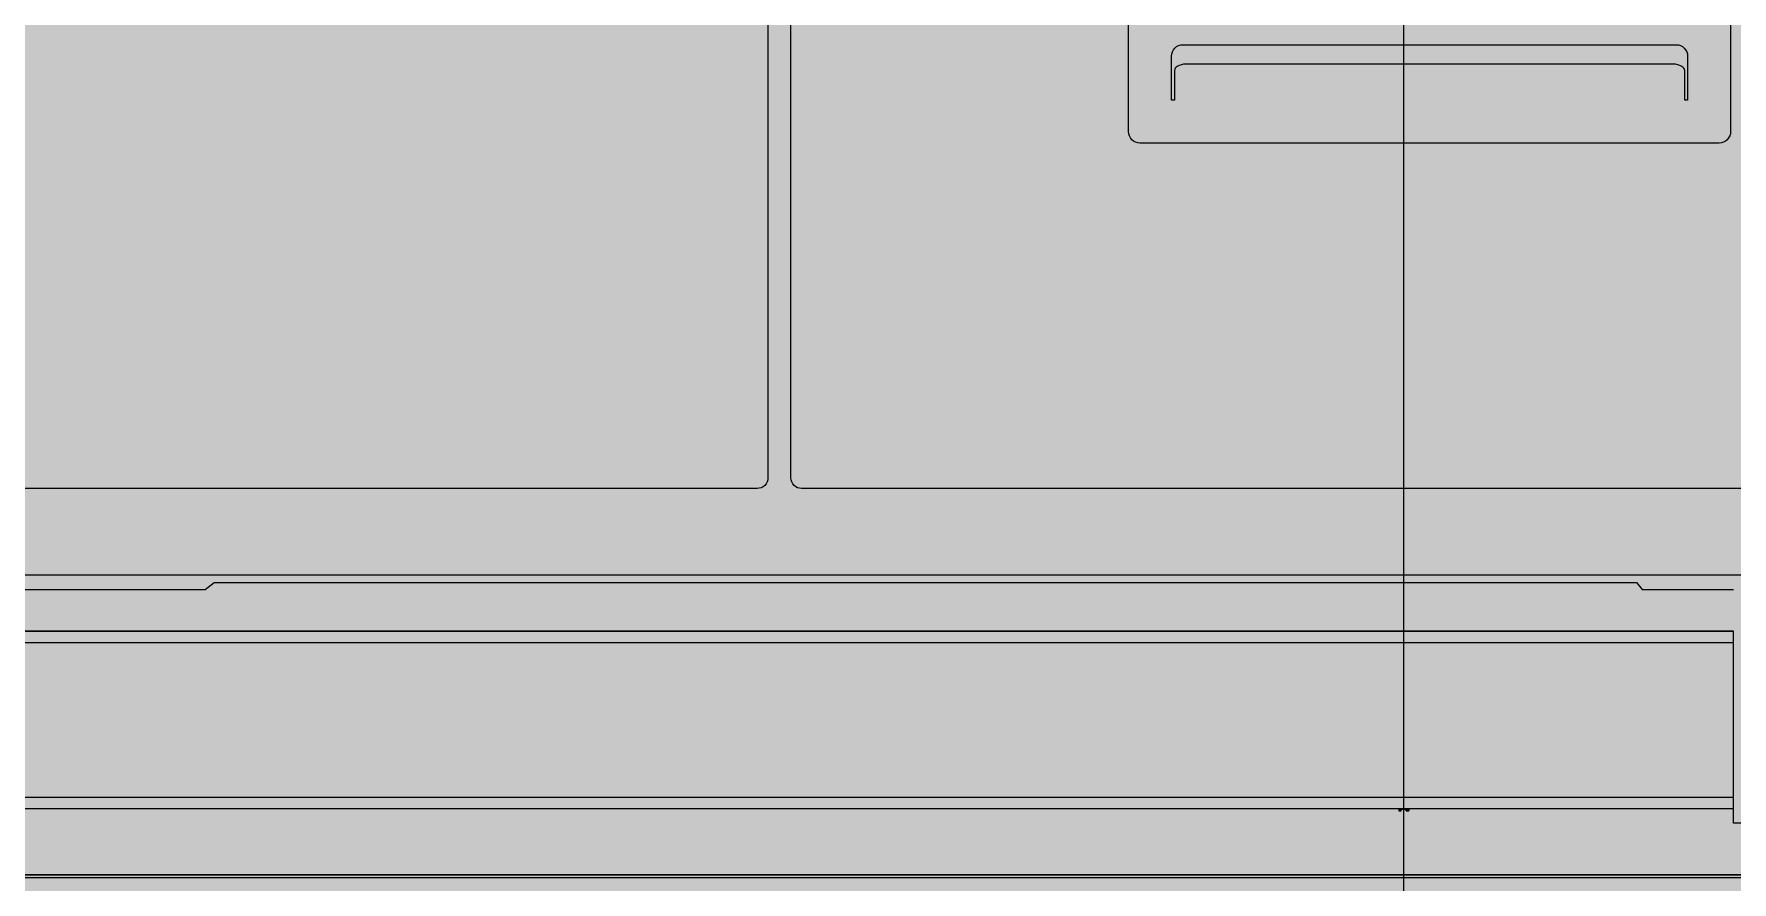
# Model space of a CAD drawing. Extents: x -6800 to 10151, y -13800 to 22163.
# Drawn here: x -956 to 229, y 1397 to 1988 of the extents above; entities that cross this region are included whole.
import ezdxf
from ezdxf.enums import TextEntityAlignment as Align

# ---------------------------------------------------------------- set-up
doc = ezdxf.new("R2010")
doc.units = 0
doc.header["$LTSCALE"] = 46.255
doc.set_wipeout_variables(frame=1)
doc.layers.get('0').update_dxf_attribs({"color": 190, "linetype": 'CONTINUOUS'})
doc.layers.get('Defpoints').update_dxf_attribs({"linetype": 'CONTINUOUS'})
doc.layers.add('Техника. Кран LR 1200', color=250, linetype='CONTINUOUS')
doc.layers.add('Техника. Кран LR 1200 Штриховка', color=7, linetype='CONTINUOUS', true_color=0xffd147)
doc.styles.get("Standard").update_dxf_attribs({"font": 'txt', "width": 0.64})

# ---------------------------------------------------------------- blocks, each defined once
blk = doc.blocks.new('LR 1200-20250101.131709')
at = {"color": 0, "linetype": 'ByBlock', "lineweight": -2, "transparency": 16777216}
blk.add_wipeout([(1035, -48), (1022.5, -48), (1022.5, -313), (-1022.5, -313), (-1022.5, -48), (-1035, -48), (-1035, -46), (1035, -46)], dxfattribs=at)
blk.add_wipeout([(1099, 0), (1099, -46), (-1099, -46), (-1099, 0)], dxfattribs=at)
at = {"layer": 'Техника. Кран LR 1200 Штриховка', "transparency": 16777216}
h = blk.add_hatch(color=256, dxfattribs=at)
h.dxf.hatch_style = 1
h.paths.add_polyline_path([(-1099, 0), (1099, 0), (1099, -46), (-1099, -46)])
h = blk.add_hatch(color=256, dxfattribs=at)
h.dxf.hatch_style = 1
h.paths.add_polyline_path([(1035, -46), (1035, -48), (1022.5, -48), (1022.5, -313), (-1022.5, -313), (-1022.5, -48), (-1035, -48), (-1035, -46)])
at = {"color": 0, "linetype": 'ByBlock', "lineweight": -2, "transparency": 16777216}
for points in [[(-1099, 0), (1099, 0), (1099, -46), (-1099, -46)], [(1035, -46), (1035, -48), (1022.5, -48), (1022.5, -313), (-1022.5, -313), (-1022.5, -48), (-1035, -48), (-1035, -46)]]:
    blk.add_lwpolyline(points, close=True, dxfattribs=at)
blk.add_lwpolyline([(-1022.5, -48), (1022.5, -48)], dxfattribs=at)
blk = doc.blocks.new('LR 1200-20250101.134758')
at = {"color": 0, "linetype": 'ByBlock', "lineweight": -2, "transparency": 16777216}
blk.add_wipeout([(-1405, 1251), (-1407, 1259), (-1411, 1265), (-1417, 1270), (-1425, 1271), (-1425, 1271), (-1549, 1271), (-1549, 1271), (-1557, 1270), (-1563, 1265), (-1567, 1259), (-1569, 1251), (-1696, 1117), (-1696, 1117), (-1701, 1112), (-1707, 1107), (-1714, 1103), (-1721, 1100), (-1721, 1095), (-2400, 1095), (-2800, 1095), (-2800, 1040), (-3000, 990), (-3000, 966), (-3065, 783), (-3130, 600), (-3130, 525), (-1978, 525), (-1973, 520), (1973, 520), (1978, 525), (3130, 525), (3130, 600), (3000, 966), (3000, 990), (2800, 1065), (2800, 1095), (2400, 1095), (1721, 1095), (1721, 1100), (1721, 1100), (1714, 1103), (1707, 1107), (1701, 1112), (1696, 1117), (1569, 1251), (1569, 1251), (1567, 1259), (1563, 1265), (1557, 1270), (1549, 1271), (1549, 1271), (1425, 1271), (1425, 1271), (1417, 1270), (1411, 1265), (1407, 1259), (1405, 1251)], dxfattribs=at)
blk.add_wipeout([(-1405, 1251), (-1407, 1259), (-1411, 1265), (-1417, 1270), (-1425, 1271), (-1549, 1271), (-1549, 1271), (-1557, 1270), (-1563, 1265), (-1567, 1259), (-1569, 1251), (-1696, 1117), (-1696, 1117), (-1701, 1112), (-1707, 1107), (-1714, 1103), (-1721, 1100), (-1721, 1095), (-2400, 1095), (-2400, 525), (-1978, 525), (-1973, 520), (1973, 520), (1978, 525), (2400, 525), (2400, 1095), (1721, 1095), (1721, 1100), (1721, 1100), (1714, 1103), (1707, 1107), (1701, 1112), (1696, 1117), (1569, 1251), (1569, 1251), (1567, 1259), (1563, 1265), (1557, 1270), (1549, 1271), (1425, 1271), (1425, 1271), (1417, 1270), (1411, 1265), (1407, 1259), (1405, 1251)], dxfattribs=at)
at = {"layer": 'Техника. Кран LR 1200 Штриховка', "true_color": 0xadadad, "transparency": 16777216}
h = blk.add_hatch(color=253, dxfattribs=at)
h.dxf.hatch_style = 1
edge = h.paths.add_edge_path()
edge.add_arc((-1425, 1251), 20, 0.816153, 90)
edge.add_line((-1425, 1271), (-1549, 1271))
edge.add_arc((-1549, 1251), 20, 90, 179.183847)
edge.add_line((-1569, 1251), (-1696, 1117))
edge.add_arc((-1747, 1165), 70.8, 292.302187, 316.72857, ccw=False)
edge.add_line((-1721, 1100), (-1721, 1095))
edge.add_line((-1721, 1095), (-2400, 1095))
edge.add_line((-2400, 1095), (-2800, 1095))
edge.add_line((-2800, 1095), (-2800, 1040))
edge.add_line((-2800, 1040), (-3000, 990))
edge.add_line((-3000, 990), (-3000, 966))
edge.add_line((-3000, 966), (-3130, 600))
edge.add_line((-3130, 600), (-3130, 525))
edge.add_line((-3130, 525), (-1978, 525))
edge.add_line((-1978, 525), (-1973, 520))
edge.add_line((-1973, 520), (1973, 520))
edge.add_line((1973, 520), (1978, 525))
edge.add_line((1978, 525), (3130, 525))
edge.add_line((3130, 525), (3130, 600))
edge.add_line((3130, 600), (3000, 966))
edge.add_line((3000, 966), (3000, 990))
edge.add_line((3000, 990), (2800, 1065))
edge.add_line((2800, 1065), (2800, 1095))
edge.add_line((2800, 1095), (2400, 1095))
edge.add_line((2400, 1095), (1721, 1095))
edge.add_line((1721, 1095), (1721, 1100))
edge.add_arc((1747, 1165), 70.8, 223.27143, 247.697813, ccw=False)
edge.add_line((1696, 1117), (1569, 1251))
edge.add_arc((1549, 1251), 20, 0.816153, 90)
edge.add_line((1549, 1271), (1425, 1271))
edge.add_arc((1425, 1251), 20, 90, 179.183847)
edge.add_line((1405, 1251), (-1405, 1251))
at = {"color": 0, "linetype": 'ByBlock', "lineweight": -2, "transparency": 16777216}
blk.add_lwpolyline([(-1405, 1251, 0.41004756), (-1425, 1271), (-1549, 1271, 0.41004756), (-1569, 1251), (-1696, 1117, -0.10698561), (-1721, 1100), (-1721, 1095), (-2400, 1095), (-2800, 1095), (-2800, 1040), (-3000, 990), (-3000, 966, 0), (-3130, 600), (-3130, 525), (-1978, 525), (-1973, 520), (1973, 520), (1978, 525), (3130, 525), (3130, 600), (3000, 966), (3000, 990), (2800, 1065), (2800, 1095), (2400, 1095), (1721, 1095), (1721, 1100, -0.10698561), (1696, 1117), (1569, 1251, 0.41004756), (1549, 1271), (1425, 1271, 0.41004756), (1405, 1251)], format="xyb", close=True, dxfattribs=at)
for points in [[(3130, 550), (-3130, 550)], [(-2800, 1065), (2800, 1065)], [(-1978, 525), (-1750, 525), (-1745, 520)], [(1715, 1095), (-1715, 1095)], [(-1294, 1065), (-1294, 976)], [(-1163, 976), (-1163, 946)], [(1163, 976), (1163, 946)], [(1294, 1065), (1294, 976)], [(1978, 525), (1750, 525), (1745, 520)]]:
    blk.add_lwpolyline(points, dxfattribs=at)
for points in [[(-1721, 1095), (-1715, 1095), (-1715, 1100, 0.10291958), (-1690, 1117), (-1569, 1245)], [(-1569, 1251, 0.00356115), (-1569, 1251), (-1569, 1127, 0.41421356), (-1549, 1107), (-1425, 1107)], [(-1425, 1107, 0.41421356), (-1405, 1127), (-1405, 1251, 0.00356115), (-1405, 1251, 0.00356115)], [(1425, 1107, -0.41421356), (1405, 1127), (1405, 1251, -0.00356115), (1405, 1251, -0.00356115)], [(1569, 1251, -0.00356115), (1569, 1251), (1569, 1127, -0.41421356), (1549, 1107), (1425, 1107)], [(1721, 1095), (1715, 1095), (1715, 1100, -0.10291958), (1690, 1117), (1569, 1245)]]:
    blk.add_lwpolyline(points, format="xyb", dxfattribs=at)
blk.add_lwpolyline([(-1365, 946), (-1365, 976), (1365, 976), (1365, 946)], close=True, dxfattribs=at)
for centre, radius in [((-2480, 915), 75), ((-2480, 915), 45), ((-1880, 915), 75), ((-1880, 915), 45), ((1880, 915), 75), ((1880, 915), 45), ((2480, 915), 75), ((2480, 915), 45)]:
    blk.add_circle(centre, radius, dxfattribs=at)
for centre in [(-2480, 872), (-1880, 872), (1880, 872), (2480, 872)]:
    blk.add_arc(centre, 12.5, 358.947297, 181.052703, dxfattribs=at)
blk = doc.blocks.new('LR 1200-20250101.160921')
at = {"color": 0, "linetype": 'ByBlock', "lineweight": -2, "transparency": 16777216}
for points in [[(-55, -73), (-55, 73, -0.41421356), (-46, 82), (46, 82, -0.41421356), (55, 73), (55, -73, -0.41421356), (46, -82), (-46, -82, -0.41421356)], [(38, -16, -0.41421356), (34, -20), (-34, -20, -0.41421356), (-38, -16), (-38, 60, -0.41421356), (-34, 64), (34, 64, -0.41421356), (38, 60)], [(8, 21), (-8, 21, 0.41421356), (-10, 19), (-10, 2, 0.41421356), (-8, 0), (8, 0, 0.41421356), (10, 2), (10, 19, 0.41421356)]]:
    blk.add_lwpolyline(points, format="xyb", close=True, dxfattribs=at)
for centre in [(-46, 73), (-46, -1), (46, 73), (46, -1), (-46, -75), (46, -75)]:
    blk.add_circle(centre, 3, dxfattribs=at)
blk = doc.blocks.new('LR 1200-20250101.133517')
at = {"color": 0, "linetype": 'ByBlock', "lineweight": -2, "transparency": 16777216}
blk.add_wipeout([(-1435, 1145), (-1437, 1145), (-1439, 1146), (-1440, 1148), (-1440, 1150), (-1440, 1340), (-1440, 1340), (-1440, 1342), (-1439, 1344), (-1437, 1345), (-1435, 1345), (1435, 1345), (1435, 1345), (1437, 1345), (1439, 1344), (1440, 1342), (1440, 1340), (1440, 1150), (1440, 1150), (1440, 1148), (1439, 1146), (1437, 1145), (1435, 1145)], dxfattribs=at)
blk.add_wipeout([(1015, 1145), (1015, 1140), (1175, 1140), (1175, 1095), (1150, 1095), (1150, 1095), (1154, 1094), (1157, 1092), (1159, 1089), (1160, 1085), (1160, 560), (1160, 560), (1159, 556), (1157, 553), (1154, 551), (1150, 550), (1110, 550), (1110, 520), (990, 520), (990, 550), (-990, 550), (-990, 520), (-1110, 520), (-1110, 550), (-1150, 550), (-1150, 550), (-1154, 551), (-1157, 553), (-1159, 556), (-1160, 560), (-1160, 560), (-1160, 1085), (-1160, 1085), (-1159, 1089), (-1157, 1092), (-1154, 1094), (-1150, 1095), (-1175, 1095), (-1175, 1140), (-1015, 1140), (-1015, 1145), (-500, 1145), (500, 1145)], dxfattribs=at)
at = {"layer": 'Техника. Кран LR 1200 Штриховка', "true_color": 0x848484, "transparency": 16777216}
h = blk.add_hatch(color=252, dxfattribs=at)
h.dxf.hatch_style = 1
edge = h.paths.add_edge_path()
edge.add_arc((-1215, 1340), 5, 90, 180)
edge.add_line((-1220, 1340), (-1220, 1150))
edge.add_arc((-1215, 1150), 5, 180, 270)
edge.add_line((-1215, 1145), (-1435, 1145))
edge.add_arc((-1435, 1150), 5, 180, 270, ccw=False)
edge.add_line((-1440, 1150), (-1440, 1340))
edge.add_arc((-1435, 1340), 5, 90, 180, ccw=False)
edge.add_line((-1435, 1345), (-1215, 1345))
edge = h.paths.add_edge_path(flags=16)
edge.add_arc((-1405, 1150), 5.01, 180.116143, 269.883857)
edge.add_line((-1405, 1145), (-1302, 1145))
edge.add_arc((-1302, 1150), 5.01, 270.116143, 359.883857)
edge.add_line((-1297, 1150), (-1297, 1340))
edge.add_arc((-1302, 1340), 5.01, 0.120829, 85.232852)
edge.add_line((-1302, 1345), (-1405, 1345))
edge.add_arc((-1405, 1340), 5, 90, 180)
edge.add_line((-1410, 1340), (-1410, 1150))
edge = h.paths.add_edge_path()
edge.add_arc((1215, 1340), 5, 0, 90, ccw=False)
edge.add_line((1220, 1340), (1220, 1150))
edge.add_arc((1215, 1150), 5, -90, 0, ccw=False)
edge.add_line((1215, 1145), (1435, 1145))
edge.add_arc((1435, 1150), 5, 270, 360)
edge.add_line((1440, 1150), (1440, 1340))
edge.add_arc((1435, 1340), 5, 0, 90)
edge.add_line((1435, 1345), (1215, 1345))
edge = h.paths.add_edge_path(flags=16)
edge.add_arc((1405, 1150), 5.01, 270.116143, 359.883857, ccw=False)
edge.add_line((1405, 1145), (1302, 1145))
edge.add_arc((1302, 1150), 5.01, 180.116143, 269.883857, ccw=False)
edge.add_line((1297, 1150), (1297, 1340))
edge.add_arc((1302, 1340), 5.01, 94.767148, 179.879171, ccw=False)
edge.add_line((1302, 1345), (1405, 1345))
edge.add_arc((1405, 1340), 5, 0, 90, ccw=False)
edge.add_line((1410, 1340), (1410, 1150))
at = {"layer": 'Техника. Кран LR 1200 Штриховка', "true_color": 0xadadad, "transparency": 16777216}
h = blk.add_hatch(color=253, dxfattribs=at)
h.dxf.hatch_style = 1
edge = h.paths.add_edge_path()
edge.add_arc((-1435, 1150), 5, 180, 270, ccw=False)
edge.add_line((-1440, 1150), (-1440, 1340))
edge.add_arc((-1435, 1340), 5, 90, 180, ccw=False)
edge.add_line((-1435, 1345), (1435, 1345))
edge.add_arc((1435, 1340), 5, 0, 90, ccw=False)
edge.add_line((1440, 1340), (1440, 1150))
edge.add_arc((1435, 1150), 5, -90, 0, ccw=False)
edge.add_line((1435, 1145), (-1435, 1145))
edge = h.paths.add_edge_path(flags=16)
edge.add_arc((-1215, 1340), 5, 90, 180)
edge.add_line((-1220, 1340), (-1220, 1150))
edge.add_arc((-1215, 1150), 5, 180, 270)
edge.add_line((-1215, 1145), (-1435, 1145))
edge.add_arc((-1435, 1150), 5, 180, 270, ccw=False)
edge.add_line((-1440, 1150), (-1440, 1340))
edge.add_arc((-1435, 1340), 5, 90, 180, ccw=False)
edge.add_line((-1435, 1345), (-1215, 1345))
edge = h.paths.add_edge_path(flags=16)
edge.add_arc((1215, 1340), 5, 0, 90, ccw=False)
edge.add_line((1220, 1340), (1220, 1150))
edge.add_arc((1215, 1150), 5, -90, 0, ccw=False)
edge.add_line((1215, 1145), (1435, 1145))
edge.add_arc((1435, 1150), 5, 270, 360)
edge.add_line((1440, 1150), (1440, 1340))
edge.add_arc((1435, 1340), 5, 0, 90)
edge.add_line((1435, 1345), (1215, 1345))
at = {"layer": 'Техника. Кран LR 1200 Штриховка', "true_color": 0x9c9c9c, "transparency": 16777216}
h = blk.add_hatch(color=253, dxfattribs=at)
h.dxf.hatch_style = 1
edge = h.paths.add_edge_path()
edge.add_arc((1405, 1150), 5.01, 270.116143, 359.883857, ccw=False)
edge.add_line((1405, 1145), (1302, 1145))
edge.add_arc((1302, 1150), 5.01, 180.116143, 269.883857, ccw=False)
edge.add_line((1297, 1150), (1297, 1340))
edge.add_arc((1302, 1340), 5.01, 94.767148, 179.879171, ccw=False)
edge.add_line((1302, 1345), (1405, 1345))
edge.add_arc((1405, 1340), 5, 0, 90, ccw=False)
edge.add_line((1410, 1340), (1410, 1150))
edge = h.paths.add_edge_path()
edge.add_arc((-1405, 1150), 5.01, 180.116143, 269.883857)
edge.add_line((-1405, 1145), (-1302, 1145))
edge.add_arc((-1302, 1150), 5.01, 270.116143, 359.883857)
edge.add_line((-1297, 1150), (-1297, 1340))
edge.add_arc((-1302, 1340), 5.01, 0.120829, 85.232852)
edge.add_line((-1302, 1345), (-1405, 1345))
edge.add_arc((-1405, 1340), 5, 90, 180)
edge.add_line((-1410, 1340), (-1410, 1150))
at = {"layer": 'Техника. Кран LR 1200 Штриховка', "true_color": 0xadadad, "transparency": 16777216}
h = blk.add_hatch(color=253, dxfattribs=at)
h.dxf.hatch_style = 1
edge = h.paths.add_edge_path()
edge.add_line((500, 1145), (1015, 1145))
edge.add_line((1015, 1145), (1015, 1140))
edge.add_line((1015, 1140), (1175, 1140))
edge.add_line((1175, 1140), (1175, 1095))
edge.add_line((1175, 1095), (1150, 1095))
edge.add_arc((1150, 1085), 10, 0, 90, ccw=False)
edge.add_line((1160, 1085), (1160, 560))
edge.add_arc((1150, 560), 10, -90, 0, ccw=False)
edge.add_line((1150, 550), (1110, 550))
edge.add_line((1110, 550), (1110, 520))
edge.add_line((1110, 520), (990, 520))
edge.add_line((990, 520), (990, 550))
edge.add_line((990, 550), (-990, 550))
edge.add_line((-990, 550), (-990, 520))
edge.add_line((-990, 520), (-1110, 520))
edge.add_line((-1110, 520), (-1110, 550))
edge.add_line((-1110, 550), (-1150, 550))
edge.add_arc((-1150, 560), 10, 180, 270, ccw=False)
edge.add_line((-1160, 560), (-1160, 1085))
edge.add_arc((-1150, 1085), 10, 90, 180, ccw=False)
edge.add_line((-1150, 1095), (-1175, 1095))
edge.add_line((-1175, 1095), (-1175, 1140))
edge.add_line((-1175, 1140), (-1015, 1140))
edge.add_line((-1015, 1140), (-1015, 1145))
edge.add_line((-1015, 1145), (-500, 1145))
edge.add_line((-500, 1145), (500, 1145))
at = {"color": 0, "linetype": 'ByBlock', "lineweight": -2, "transparency": 16777216}
for points in [[(-1215, 1345, 0.41421356), (-1220, 1340), (-1220, 1150, 0.41421356), (-1215, 1145), (-1435, 1145, -0.41421356), (-1440, 1150), (-1440, 1340, -0.41421356), (-1435, 1345)], [(-1435, 1145, -0.41421356), (-1440, 1150), (-1440, 1340, -0.41421356), (-1435, 1345), (1435, 1345, -0.41421356), (1440, 1340), (1440, 1150, -0.41421356), (1435, 1145)], [(500, 1145), (1015, 1145), (1015, 1140), (1175, 1140), (1175, 1095), (1150, 1095, -0.41421356), (1160, 1085), (1160, 560, -0.41421356), (1150, 550), (1110, 550), (1110, 520), (990, 520), (990, 550), (-990, 550), (-990, 520), (-1110, 520), (-1110, 550), (-1150, 550, -0.41421356), (-1160, 560), (-1160, 1085, -0.41421356), (-1150, 1095), (-1175, 1095), (-1175, 1140), (-1015, 1140), (-1015, 1145), (-500, 1145)], [(675, 1028, -0.41421356), (680, 1022), (680, 632, -0.41421356), (675, 628), (570, 628), (570, 590), (520, 590), (520, 628), (-520, 628), (-520, 590), (-570, 590), (-570, 628), (-675, 628, -0.41421356), (-680, 632), (-680, 1022, -0.41421356), (-675, 1028)], [(1215, 1345, -0.41421356), (1220, 1340), (1220, 1150, -0.41421356), (1215, 1145), (1435, 1145, 0.41421356), (1440, 1150), (1440, 1340, 0.41421356), (1435, 1345)]]:
    blk.add_lwpolyline(points, format="xyb", close=True, dxfattribs=at)
for points in [[(-1410, 1150, 0.41302663), (-1405, 1145), (-1302, 1145, 0.41302663), (-1297, 1150), (-1297, 1340, 0.38944155), (-1302, 1345), (-1405, 1345, 0.41421356), (-1410, 1340), (-1410, 1150)], [(1410, 1150, -0.41302663), (1405, 1145), (1302, 1145, -0.41302663), (1297, 1150), (1297, 1340, -0.38944155), (1302, 1345), (1405, 1345, -0.41421356), (1410, 1340), (1410, 1150)]]:
    blk.add_lwpolyline(points, format="xyb", dxfattribs=at)
for points in [[(-1150, 1095), (-955, 1095), (-955, 1140), (-1015, 1140)], [(-1145, 1140), (-1145, 1095)], [(-1110, 550), (-990, 550)], [(-955, 1095), (955, 1095)], [(-710, 1047), (-710, 1042), (0, 1047), (710, 1042), (710, 1047), (0, 1052), (-710, 1047)], [(-570, 628), (-570, 705), (-520, 705), (-520, 628)], [(-570, 631), (-520, 631)], [(-570, 619), (-520, 619)], [(-500, 1145), (-500, 1095)], [(500, 1145), (500, 1095)], [(570, 628), (570, 705), (520, 705), (520, 628)], [(570, 631), (520, 631)], [(570, 619), (520, 619)], [(1150, 1095), (955, 1095), (955, 1140), (1015, 1140)], [(1110, 550), (990, 550)], [(1145, 1140), (1145, 1095)]]:
    blk.add_lwpolyline(points, dxfattribs=at)
for centre, radius in [((-922, 995), 75), ((-560, 600), 2.89), ((-545, 693), 2.89), ((-545, 648), 2.89), ((-530, 600), 2.89), ((530, 600), 2.89), ((545, 693), 2.89), ((545, 648), 2.89), ((560, 600), 2.89), ((922, 995), 75)]:
    blk.add_circle(centre, radius, dxfattribs=at)
blk.add_blockref('LR 1200-20250101.160921', (-545, 924), dxfattribs=at)
at = {"color": 0, "linetype": 'ByBlock', "lineweight": -2, "transparency": 16777216, "xscale": -1}
blk.add_blockref('LR 1200-20250101.160921', (545, 924), dxfattribs=at)
blk = doc.blocks.new('LR 1200-20250101.135059')
at = {"color": 0, "linetype": 'ByBlock', "lineweight": -2, "transparency": 16777216}
blk.add_blockref('LR 1200-20250101.131709', (0, 1448), dxfattribs=at)
blk.add_blockref('LR 1200-20250101.134758', (0, 0), dxfattribs=at)
blk.add_blockref('LR 1200-20250101.133517', (0, 0), dxfattribs=at)
blk = doc.blocks.new('LR 1200-20250101.123302')
at = {"color": 0, "linetype": 'ByBlock', "lineweight": -2, "transparency": 16777216}
blk.add_blockref('LR 1200-20250101.131709', (0, 1448), dxfattribs=at)
blk = doc.blocks.new('LR 1200-20250101.16122901')
at = {"color": 0, "linetype": 'ByBlock', "lineweight": -2, "transparency": 16777216}
blk.add_lwpolyline([(170, 5.7, -0.135644), (176, 4.2, -0.242041), (178, 1.2), (178, -19.3), (180, -19.3), (180, 11.3, 0.414214), (172, 19.3), (-172, 19.3, 0.414214), (-180, 11.3), (-180, -19.3), (-178, -19.3), (-178, 1.2, -0.242041), (-176, 4.2, -0.135644), (-170, 5.7)], format="xyb", close=True, dxfattribs=at)
blk = doc.blocks.new('LR 1200-20250101.192435')
at = {"color": 0, "linetype": 'ByBlock', "lineweight": -2, "transparency": 16777216}
blk.add_wipeout([(-1137.5, 1564), (-1137.5, 1456), (-1129.5, 1448), (1129.5, 1448), (1137.5, 1456), (1137.5, 1564), (1129.5, 1572), (-1129.5, 1572)], dxfattribs=at)
at = {"layer": 'Техника. Кран LR 1200 Штриховка', "transparency": 16777216}
h = blk.add_hatch(color=256, dxfattribs=at)
h.dxf.hatch_style = 1
h.set_gradient(color1=(132, 132, 132), color2=(214, 214, 214), tint=1, name='CYLINDER')
h.paths.add_polyline_path([(-1129.5, 1572), (-1137.5, 1564), (-1137.5, 1456), (-1129.5, 1448), (1129.5, 1448), (1137.5, 1456), (1137.5, 1564), (1129.5, 1572)])
at = {"color": 0, "linetype": 'ByBlock', "lineweight": -2, "transparency": 16777216}
blk.add_lwpolyline([(-1129.5, 1572), (-1137.5, 1564), (-1137.5, 1456), (-1129.5, 1448), (1129.5, 1448), (1137.5, 1456), (1137.5, 1564), (1129.5, 1572)], close=True, dxfattribs=at)
for points in [[(1137.5, 1564), (-1137.5, 1564)], [(-1137.5, 1456), (1137.5, 1456)]]:
    blk.add_lwpolyline(points, dxfattribs=at)
blk.add_wipeout([(-1413.5, 1653), (-1363.7, 1653), (-1360, 1646), (-1360, 1601), (-1284, 1601), (-1284, 1486), (-1266, 1486), (-1266, 1601), (-1262.7, 1601), (-1262.7, 1582), (-1209, 1582), (-1209, 1576), (-1200, 1576), (-1200, 1562), (-1197.7, 1558), (-1162.3, 1558), (-1160, 1562), (-1160, 1576), (-1151, 1576), (-1151, 1582), (-1112.2, 1582), (-1112.2, 1601), (-1030, 1601), (-1030, 1438), (-230, 1438), (-230, 1572), (1017.5, 1572), (1017.5, 1601), (1169.6, 1601), (1198.8, 1608), (3430, 1607.7), (3430, 1592), (3695, 1592), (3695, 1582), (3704, 1582), (3704, 1554.5), (3705, 1553.5), (3735, 1553.5), (3736, 1554.5), (3736, 1582), (3745, 1582), (3745, 1592), (4010, 1592), (4010, 1607.7), (4407.8, 1607.7), (4407.8, 1609), (4460, 1609), (4457.7, 2343.2), (4727.5, 2210.9), (4727.5, 2210.9), (4761.7, 2199.6), (4797.7, 2198.7), (4832.3, 2208.3), (4862.7, 2227.5), (4862.7, 2227.5), (5158.7, 2483.6), (5158.7, 2483.6), (5184.8, 2503.6), (5213.9, 2518.8), (5245.3, 2528.7), (5277.9, 2533.1), (5650.3, 2533.1), (5650.3, 2524.9), (5768.7, 2368.1), (5777.2, 2368.1), (5777.2, 2244.1), (5785.4, 2244.1), (5785.4, 2202.8), (5802.5, 2202.8), (5802.5, 2244.1), (5810.9, 2244.1), (5810.9, 2392.8), (5802.5, 2392.8), (5802.5, 3028.6), (5734.8, 3028.6), (5734.8, 3012.1), (5414.8, 3012.1), (5414.8, 3210.4), (5423.2, 3210.4), (5423.2, 3251.7), (5076.8, 3251.7), (5076.8, 3210.4), (5085.3, 3210.4), (5085.3, 3012.1), (4457.7, 3012.1), (4457.7, 3021), (4439.6, 3021), (4439.6, 3021), (4438.5, 3023), (4436.8, 3024.6), (4434.8, 3025.6), (4432.5, 3026), (3126.2, 3026), (3126.2, 3026), (3124, 3025.6), (3121.9, 3024.6), (3120.2, 3023), (3119.2, 3021), (3102.1, 3021), (3102.1, 3021), (3101, 3023), (3099.3, 3024.6), (3097.3, 3025.6), (3095, 3026), (2937.5, 3026), (2805.2, 3170.6), (2805.2, 3170.6), (2776.8, 3190), (2742.7, 3194.7), (2710.1, 3183.6), (2685.9, 3159.1), (2676.3, 3134.8), (2654.4, 3026), (1788.7, 3026), (1788.7, 3026), (1786.5, 3025.6), (1784.4, 3024.6), (1782.7, 3023), (1781.7, 3021), (1764.3, 3021), (1764.3, 3021), (1763.3, 3023), (1761.6, 3024.6), (1759.5, 3025.6), (1757.3, 3026), (1437.9, 3026), (1386.7, 3180.5), (1386.7, 3180.5), (1369.4, 3207.4), (1341.4, 3222.9), (1309.4, 3223.1), (1281.2, 3208), (1263.6, 3181.3), (1263.3, 3180.5), (1212.1, 3026), (451, 3026), (451, 3026), (448.7, 3025.6), (446.7, 3024.6), (445, 3023), (443.9, 3021), (443.9, 3021), (427.1, 3021), (427.1, 3021), (426, 3023), (424.3, 3024.6), (422.3, 3025.6), (420, 3026), (-886.3, 3026), (-886.3, 3026), (-887.2, 3025.9), (-888.1, 3025.8), (-888.9, 3025.5), (-889.7, 3025.1), (-889.7, 3025.1), (-907.3, 3035.5), (-922.4, 3049.2), (-934.4, 3065.7), (-942.8, 3084.3), (-942.8, 3084.3), (-986.2, 3214), (-986.2, 3214), (-1007.3, 3252.2), (-1040.7, 3280.3), (-1081.9, 3294.6), (-1125.5, 3293.3), (-1165.8, 3276.4), (-1197.3, 3246.2), (-1216, 3206.8), (-1219.2, 3189.6), (-1235.3, 3048), (-1256.5, 3048), (-1256.5, 3048), (-1260.3, 3047.2), (-1263.5, 3045.1), (-1265.7, 3041.8), (-1266.5, 3038), (-1266.5, 3038), (-1266.5, 3035), (-1320.8, 3035), (-1416.1, 2934), (-1416.1, 2934), (-1425.6, 2912.7), (-1419.6, 2890.2), (-1400.7, 2876.5), (-1377.4, 2877.6), (-1365.3, 2886), (-1338.1, 2914.8), (-1338.1, 2914.8), (-1333, 2917.7), (-1327.1, 2917.3), (-1322.6, 2913.6), (-1320.8, 2908), (-1320.8, 2908), (-1320.8, 2370.2), (-1320.8, 2370.2), (-1332.5, 2336.7), (-1355.3, 2309.5), (-1386.2, 2292.2), (-1421.3, 2287.1), (-1421.3, 2284.1), (-1500, 2284.1), (-1500, 2284.1), (-1545.5, 2276.2), (-1585.5, 2253.3), (-1615.5, 2218.2), (-1631.8, 2175), (-1632.5, 2128.8), (-1617.4, 2085.2), (-1616.9, 2084.2), (-1413.5, 1709.9)], dxfattribs=at)
at = {"layer": 'Техника. Кран LR 1200 Штриховка', "transparency": 16777216}
h = blk.add_hatch(color=256, dxfattribs=at)
h.dxf.hatch_style = 1
edge = h.paths.add_edge_path()
edge.add_line((-1413.5, 1709.9), (-1413.5, 1653))
edge.add_line((-1413.5, 1653), (-1363.7, 1653))
edge.add_line((-1363.7, 1653), (-1360, 1646))
edge.add_line((-1360, 1646), (-1360, 1601))
edge.add_line((-1360, 1601), (-1284, 1601))
edge.add_line((-1284, 1601), (-1284, 1486))
edge.add_line((-1284, 1486), (-1266, 1486))
edge.add_line((-1266, 1486), (-1266, 1601))
edge.add_line((-1266, 1601), (-1262.7, 1601))
edge.add_line((-1262.7, 1601), (-1262.7, 1582))
edge.add_line((-1262.7, 1582), (-1209, 1582))
edge.add_line((-1209, 1582), (-1209, 1576))
edge.add_line((-1209, 1576), (-1200, 1576))
edge.add_line((-1200, 1576), (-1200, 1562))
edge.add_line((-1200, 1562), (-1197.7, 1558))
edge.add_line((-1197.7, 1558), (-1162.3, 1558))
edge.add_line((-1162.3, 1558), (-1160, 1562))
edge.add_line((-1160, 1562), (-1160, 1576))
edge.add_line((-1160, 1576), (-1151, 1576))
edge.add_line((-1151, 1576), (-1151, 1582))
edge.add_line((-1151, 1582), (-1112.2, 1582))
edge.add_line((-1112.2, 1582), (-1112.2, 1601))
edge.add_line((-1112.2, 1601), (-1030, 1601))
edge.add_line((-1030, 1601), (-1030, 1438))
edge.add_line((-1030, 1438), (-230, 1438))
edge.add_line((-230, 1438), (-230, 1572))
edge.add_line((-230, 1572), (1017.5, 1572))
edge.add_line((1017.5, 1572), (1017.5, 1601))
edge.add_line((1017.5, 1601), (1169.6, 1601))
edge.add_line((1169.6, 1601), (1198.8, 1608))
edge.add_line((1198.8, 1608), (3430, 1607.7))
edge.add_line((3430, 1607.7), (3430, 1592))
edge.add_line((3430, 1592), (3695, 1592))
edge.add_line((3695, 1592), (3695, 1582))
edge.add_line((3695, 1582), (3704, 1582))
edge.add_line((3704, 1582), (3704, 1554.5))
edge.add_line((3704, 1554.5), (3705, 1553.5))
edge.add_line((3705, 1553.5), (3735, 1553.5))
edge.add_line((3735, 1553.5), (3736, 1554.5))
edge.add_line((3736, 1554.5), (3736, 1582))
edge.add_line((3736, 1582), (3745, 1582))
edge.add_line((3745, 1582), (3745, 1592))
edge.add_line((3745, 1592), (4010, 1592))
edge.add_line((4010, 1592), (4010, 1607.7))
edge.add_line((4010, 1607.7), (4407.8, 1607.7))
edge.add_line((4407.8, 1607.7), (4407.8, 1609))
edge.add_line((4407.8, 1609), (4460, 1609))
edge.add_line((4460, 1609), (4457.7, 2343.2))
edge.add_line((4457.7, 2343.2), (4727.5, 2210.9))
edge.add_arc((4782.7, 2320.3), 122.5, 243.2579, 310.8123)
edge.add_line((4862.7, 2227.5), (5158.7, 2483.6))
edge.add_arc((5286.7, 2343.4), 189.8, 92.6743, 132.4171, ccw=False)
edge.add_line((5277.9, 2533.1), (5650.3, 2533.1))
edge.add_line((5650.3, 2533.1), (5650.3, 2524.9))
edge.add_line((5650.3, 2524.9), (5768.7, 2368.1))
edge.add_line((5768.7, 2368.1), (5777.2, 2368.1))
edge.add_line((5777.2, 2368.1), (5777.2, 2244.1))
edge.add_line((5777.2, 2244.1), (5785.4, 2244.1))
edge.add_line((5785.4, 2244.1), (5785.4, 2202.8))
edge.add_line((5785.4, 2202.8), (5802.5, 2202.8))
edge.add_line((5802.5, 2202.8), (5802.5, 2244.1))
edge.add_line((5802.5, 2244.1), (5810.9, 2244.1))
edge.add_line((5810.9, 2244.1), (5810.9, 2392.8))
edge.add_line((5810.9, 2392.8), (5802.5, 2392.8))
edge.add_line((5802.5, 2392.8), (5802.5, 3028.6))
edge.add_line((5802.5, 3028.6), (5734.8, 3028.6))
edge.add_line((5734.8, 3028.6), (5734.8, 3012.1))
edge.add_line((5734.8, 3012.1), (5414.8, 3012.1))
edge.add_line((5414.8, 3012.1), (5414.8, 3210.4))
edge.add_line((5414.8, 3210.4), (5423.2, 3210.4))
edge.add_line((5423.2, 3210.4), (5423.2, 3251.7))
edge.add_line((5423.2, 3251.7), (5076.8, 3251.7))
edge.add_line((5076.8, 3251.7), (5076.8, 3210.4))
edge.add_line((5076.8, 3210.4), (5085.3, 3210.4))
edge.add_line((5085.3, 3210.4), (5085.3, 3012.1))
edge.add_line((5085.3, 3012.1), (4457.7, 3012.1))
edge.add_line((4457.7, 3012.1), (4457.7, 3021))
edge.add_line((4457.7, 3021), (4439.6, 3021))
edge.add_arc((4432.5, 3018.5), 7.53, 19.6655, 90)
edge.add_line((4432.5, 3026), (3126.2, 3026))
edge.add_arc((3126.2, 3018.5), 7.53, 90, 160.3345)
edge.add_line((3119.2, 3021), (3102.1, 3021))
edge.add_arc((3095, 3018.5), 7.53, 19.6655, 90)
edge.add_line((3095, 3026), (2937.5, 3026))
edge.add_line((2937.5, 3026), (2805.2, 3170.6))
edge.add_arc((2749.9, 3120), 75, 42.457, 168.6122)
edge.add_line((2676.3, 3134.8), (2654.4, 3026))
edge.add_line((2654.4, 3026), (1788.7, 3026))
edge.add_arc((1788.7, 3018.5), 7.53, 90, 160.3345)
edge.add_line((1781.7, 3021), (1764.3, 3021))
edge.add_arc((1757.3, 3018.5), 7.53, 19.6655, 90)
edge.add_line((1757.3, 3026), (1437.9, 3026))
edge.add_line((1437.9, 3026), (1386.7, 3180.5))
edge.add_arc((1325, 3160), 65, 18.3551, 161.6449)
edge.add_line((1263.3, 3180.5), (1212.1, 3026))
edge.add_line((1212.1, 3026), (451, 3026))
edge.add_arc((451, 3018.5), 7.53, 90, 160.3345)
edge.add_line((443.9, 3021), (427.1, 3021))
edge.add_arc((420, 3018.5), 7.53, 19.6655, 90)
edge.add_line((420, 3026), (-886.3, 3026))
edge.add_arc((-886.3, 3018.5), 7.53, 90, 117.5885)
edge.add_arc((-848, 3116), 100, 198.4807, 245.3149, ccw=False)
edge.add_line((-942.8, 3084.3), (-986.2, 3214))
edge.add_arc((-1100, 3176), 120, 18.4807, 173.5159)
edge.add_line((-1219.2, 3189.6), (-1235.3, 3048))
edge.add_line((-1235.3, 3048), (-1256.5, 3048))
edge.add_arc((-1256.4, 3038), 10, 90.1768, 179.9173)
edge.add_line((-1266.5, 3038), (-1266.5, 3035))
edge.add_line((-1266.5, 3035), (-1320.8, 3035))
edge.add_line((-1320.8, 3035), (-1416.1, 2934))
edge.add_arc((-1390.7, 2910), 35, 136.5553, 316.5719)
edge.add_line((-1365.3, 2886), (-1338.1, 2914.8))
edge.add_arc((-1330.8, 2908), 9.98, -0.0787, 136.6246, ccw=False)
edge.add_line((-1320.8, 2908), (-1320.8, 2370.2))
edge.add_arc((-1417.9, 2385.2), 98.2, 268.0188, 351.2, ccw=False)
edge.add_line((-1421.3, 2287.1), (-1421.3, 2284.1))
edge.add_line((-1421.3, 2284.1), (-1500, 2284.1))
edge.add_arc((-1500, 2150), 134.1, 90.0031, 209.3476)
edge.add_line((-1616.9, 2084.2), (-1413.5, 1709.9))
at = {"color": 0, "linetype": 'ByBlock', "lineweight": -2, "transparency": 16777216}
for points in [[(-1360, 1601), (-1284, 1601), (-1284, 1486), (-1266, 1486), (-1266, 1601), (-1262.7, 1601), (-1262.7, 1582), (-1209, 1582), (-1209, 1576), (-1200, 1576), (-1200, 1562), (-1197.7, 1558), (-1162.3, 1558), (-1160, 1562), (-1160, 1576), (-1151, 1576), (-1151, 1582), (-1112.2, 1582), (-1112.2, 1601), (-1030, 1601), (-1030, 1438), (-230, 1438), (-230, 1572), (1017.5, 1572)], [(-904, 1611), (1182, 1611), (1182, 1671.5)], [(1017.5, 1601), (836.2, 1601), (829.9, 1606), (-162.4, 1606), (-166.3, 1601), (-230, 1601)]]:
    blk.add_lwpolyline(points, dxfattribs=at)
for points in [[(-886.3, 1671.5), (420, 1671.5, 0.414214), (427.5, 1679), (427.5, 3018.5, 0.086018), (427.1, 3021, 0.086018)], [(443.9, 3021, 0.086018), (443.5, 3018.5), (443.5, 1679, 0.414214), (451, 1671.5)], [(451, 1671.5), (1757.3, 1671.5, 0.414214), (1764.8, 1679), (1764.8, 3018.5, 0.086018), (1764.3, 3021, 0.086018)]]:
    blk.add_lwpolyline(points, format="xyb", dxfattribs=at)
blk.add_lwpolyline([(184, 2332.4), (-220, 2332.4, 0.414214), (-228, 2324.4), (-228, 1920.4, 0.414214), (-220, 1912.4), (184, 1912.4, 0.414214), (192, 1920.4), (192, 2324.4, 0.414214)], format="xyb", close=True, dxfattribs=at)
blk.add_blockref('LR 1200-20250101.16122901', (-18, 1961.7), dxfattribs=at)
blk = doc.blocks.new('LR 1200-20241214.12145201')
at = {"layer": 'Техника. Кран LR 1200 Штриховка', "true_color": 0xd6d6d6, "transparency": 16777216}
h = blk.add_hatch(color=254, dxfattribs=at)
h.dxf.hatch_style = 1
edge = h.paths.add_edge_path()
edge.add_arc((520, 190), 190, 270.054137, 289.52962)
edge.add_arc((575, 34), 25, 289.478572, 371.750188)
edge.add_arc((575, 34), 25, 11.750188, 80.999667)
edge.add_line((579, 59), (561, 62))
edge.add_line((561, 62), (290, 107))
edge.add_line((290, 107), (290, 110))
edge.add_line((290, 110), (45, 110))
edge.add_line((45, 110), (29, 180))
edge.add_line((29, 180), (-29, 180))
edge.add_line((-29, 180), (-45, 110))
edge.add_line((-45, 110), (-290, 110))
edge.add_line((-290, 110), (-290, 107))
edge.add_line((-290, 107), (-561, 62))
edge.add_line((-561, 62), (-579, 59))
edge.add_arc((-575, 34), 25, 99.000333, 168.249812)
edge.add_arc((-575, 34), 25, 168.249812, 250.521428)
edge.add_arc((-520, 190), 190, 250.47038, 269.945863)
edge.add_line((-520, 0), (520, 0))
at = {"color": 0, "linetype": 'ByBlock', "lineweight": -2, "transparency": 16777216}
blk.add_lwpolyline([(520, 0, 0.08518296), (583, 11, 0.3752361), (599, 40, 0.31170217), (579, 59), (561, 62), (290, 107), (290, 110), (45, 110), (29, 180), (-29, 180), (-45, 110), (-290, 110), (-290, 107), (-561, 62), (-579, 59, 0.31170217), (-599, 40, 0.3752361), (-583, 11, 0.08518296), (-520, 0)], format="xyb", close=True, dxfattribs=at)
blk = doc.blocks.new('LR 1200-20241214.121458')
at = {"color": 0, "linetype": 'ByBlock', "lineweight": -2, "transparency": 16777216}
blk.add_wipeout([(520, -130), (536, -129), (552, -128), (568, -125), (583, -122), (583, -122), (583, -122), (589, -120), (595, -116), (598, -110), (600, -104), (600, -104), (600, 104), (600, 104), (598, 110), (595, 116), (589, 120), (583, 122), (583, 122), (583, 122), (568, 125), (552, 128), (536, 129), (520, 130), (520, 130), (312, 130), (312, 152), (252, 152), (252, 130), (187, 130), (187, 152), (132, 152), (132, 130), (72, 130), (72, 152), (22, 152), (22, 130), (-22, 130), (-22, 152), (-72, 152), (-72, 130), (-132, 130), (-132, 152), (-187, 152), (-187, 130), (-252, 130), (-252, 152), (-312, 152), (-312, 130), (-520, 130), (-520, 130), (-536, 129), (-552, 128), (-568, 125), (-583, 122), (-583, 122), (-583, 122), (-589, 120), (-595, 116), (-598, 110), (-600, 104), (-600, 104), (-600, -104), (-600, -104), (-598, -110), (-595, -116), (-589, -120), (-583, -122), (-583, -122), (-583, -122), (-568, -125), (-552, -128), (-536, -129), (-520, -130), (-520, -130), (-365, -130), (-365, -152), (-315, -152), (-315, -130), (-250, -130), (-250, -152), (-190, -152), (-190, -130), (-130, -130), (-130, -152), (-75, -152), (-75, -130), (74, -130), (74, -152), (129, -152), (129, -130), (189, -130), (189, -152), (249, -152), (249, -130), (314, -130), (314, -152), (364, -152), (364, -130)], dxfattribs=at)
at = {"layer": 'Техника. Кран LR 1200 Штриховка', "true_color": 0xd6d6d6, "transparency": 16777216}
h = blk.add_hatch(color=254, dxfattribs=at)
h.dxf.hatch_style = 1
edge = h.paths.add_edge_path()
edge.add_arc((520, 115), 245, 269.972727, 284.931207)
edge.add_arc((580, -102), 20.3, 280.011276, 353.967167)
edge.add_line((600, -104), (600, 104))
edge.add_arc((580, 102), 20.3, 6.032833, 79.988724)
edge.add_arc((520, -115), 245, 75.068793, 90.027273)
edge.add_line((520, 130), (312, 130))
edge.add_line((312, 130), (312, 152))
edge.add_line((312, 152), (252, 152))
edge.add_line((252, 152), (252, 130))
edge.add_line((252, 130), (187, 130))
edge.add_line((187, 130), (187, 152))
edge.add_line((187, 152), (132, 152))
edge.add_line((132, 152), (132, 130))
edge.add_line((132, 130), (72, 130))
edge.add_line((72, 130), (72, 152))
edge.add_line((72, 152), (22, 152))
edge.add_line((22, 152), (22, 130))
edge.add_line((22, 130), (-22, 130))
edge.add_line((-22, 130), (-22, 152))
edge.add_line((-22, 152), (-72, 152))
edge.add_line((-72, 152), (-72, 130))
edge.add_line((-72, 130), (-132, 130))
edge.add_line((-132, 130), (-132, 152))
edge.add_line((-132, 152), (-187, 152))
edge.add_line((-187, 152), (-187, 130))
edge.add_line((-187, 130), (-252, 130))
edge.add_line((-252, 130), (-252, 152))
edge.add_line((-252, 152), (-312, 152))
edge.add_line((-312, 152), (-312, 130))
edge.add_line((-312, 130), (-520, 130))
edge.add_arc((-520, -115), 245, 89.972727, 104.931207)
edge.add_arc((-580, 102), 20.3, 100.011276, 173.967167)
edge.add_line((-600, 104), (-600, -104))
edge.add_arc((-580, -102), 20.3, 186.032833, 259.988724)
edge.add_arc((-520, 115), 245, 255.068793, 270.027273)
edge.add_line((-520, -130), (-365, -130))
edge.add_line((-365, -130), (-365, -152))
edge.add_line((-365, -152), (-315, -152))
edge.add_line((-315, -152), (-315, -130))
edge.add_line((-315, -130), (-250, -130))
edge.add_line((-250, -130), (-250, -152))
edge.add_line((-250, -152), (-190, -152))
edge.add_line((-190, -152), (-190, -130))
edge.add_line((-190, -130), (-130, -130))
edge.add_line((-130, -130), (-130, -152))
edge.add_line((-130, -152), (-75, -152))
edge.add_line((-75, -152), (-75, -130))
edge.add_line((-75, -130), (74, -130))
edge.add_line((74, -130), (74, -152))
edge.add_line((74, -152), (129, -152))
edge.add_line((129, -152), (129, -130))
edge.add_line((129, -130), (189, -130))
edge.add_line((189, -130), (189, -152))
edge.add_line((189, -152), (249, -152))
edge.add_line((249, -152), (249, -130))
edge.add_line((249, -130), (314, -130))
edge.add_line((314, -130), (314, -152))
edge.add_line((314, -152), (364, -152))
edge.add_line((364, -152), (364, -130))
edge.add_line((364, -130), (520, -130))
at = {"color": 0, "linetype": 'ByBlock', "lineweight": -2, "transparency": 16777216}
blk.add_lwpolyline([(520, -130, 0.06536152), (583, -122, 0.33438133), (600, -104), (600, 104, 0.33438133), (583, 122, 0.06536152), (520, 130), (312, 130), (312, 152), (252, 152), (252, 130), (187, 130), (187, 152), (132, 152), (132, 130), (72, 130), (72, 152), (22, 152), (22, 130), (-22, 130), (-22, 152), (-72, 152), (-72, 130), (-132, 130), (-132, 152), (-187, 152), (-187, 130), (-252, 130), (-252, 152), (-312, 152), (-312, 130), (-520, 130, 0.06536152), (-583, 122, 0.33438133), (-600, 104), (-600, -104, 0.33438133), (-583, -122, 0.06536152), (-520, -130), (-365, -130), (-365, -152), (-315, -152), (-315, -130), (-250, -130), (-250, -152), (-190, -152), (-190, -130), (-130, -130), (-130, -152), (-75, -152), (-75, -130), (74, -130), (74, -152), (129, -152), (129, -130), (189, -130), (189, -152), (249, -152), (249, -130), (314, -130), (314, -152), (364, -152), (364, -130)], format="xyb", close=True, dxfattribs=at)
for points in [[(-312, 130), (312, 130)], [(364, -130), (-365, -130)]]:
    blk.add_lwpolyline(points, dxfattribs=at)
blk = doc.blocks.new('LR 1200-20250101.123917')
at = {"color": 0, "linetype": 'ByBlock', "lineweight": -2, "transparency": 16777216, "rotation": 180}
blk.add_blockref('LR 1200-20241214.12145201', (0, 1345), dxfattribs=at)
at = {"color": 0, "linetype": 'ByBlock', "lineweight": -2, "transparency": 16777216}
blk.add_blockref('LR 1200-20241214.121458', (0, 532), dxfattribs=at)
at = {"color": 0, "linetype": 'ByBlock', "lineweight": -2, "transparency": 16777216, "xscale": -1}
blk.add_blockref('LR 1200-20241214.12145201', (0, 0), dxfattribs=at)
at = {"color": 0, "linetype": 'ByBlock', "lineweight": -2, "transparency": 16777216, "yscale": 0.85}
blk.add_blockref('LR 1200-20241214.121458', (0, 273), dxfattribs=at)
at = {"color": 0, "linetype": 'ByBlock', "lineweight": -2, "transparency": 16777216, "yscale": 0.5}
blk.add_blockref('LR 1200-20241214.121458', (0, 86), dxfattribs=at)
at = {"color": 0, "linetype": 'ByBlock', "lineweight": -2, "transparency": 16777216}
blk.add_blockref('LR 1200-20241214.121458', (0, 814), dxfattribs=at)
at = {"color": 0, "linetype": 'ByBlock', "lineweight": -2, "transparency": 16777216, "yscale": 0.8}
blk.add_blockref('LR 1200-20241214.121458', (0, 1065), dxfattribs=at)
at = {"color": 0, "linetype": 'ByBlock', "lineweight": -2, "transparency": 16777216, "yscale": 0.27}
blk.add_blockref('LR 1200-20241214.121458', (0, 1210), dxfattribs=at)
blk.add_blockref('LR 1200-20241214.121458', (0, 1286), dxfattribs=at)
blk = doc.blocks.new('LR 1200-20250104.071454')
at = {"color": 0, "linetype": 'ByBlock', "lineweight": -2, "transparency": 16777216}
blk.add_wipeout([(415, -80), (415, -120), (407, -120), (407, -80), (393, -80), (393, -120), (385, -120), (385, -80), (370, -80), (370, 0), (366, 0), (366, -97), (366, -97), (365, -100), (363, -103), (361, -104), (358, -105), (318, -105), (318, -105), (315, -104), (313, -103), (311, -100), (310, -97), (310, -80), (366, -80), (366, 0), (370, 0), (370, -97), (370, -97), (370, -102), (367, -106), (362, -109), (358, -110), (318, -110), (318, -110), (314, -109), (309, -106), (306, -102), (306, -97), (306, -97), (306, -80), (0, -80), (0, 0), (1565, 0), (1565, -80)], dxfattribs=at)
at = {"layer": 'Техника. Кран LR 1200 Штриховка', "true_color": 0xadadad, "transparency": 16777216}
h = blk.add_hatch(color=253, dxfattribs=at)
h.dxf.hatch_style = 1
edge = h.paths.add_edge_path()
edge.add_line((1565, -80), (415, -80))
edge.add_line((415, -80), (415, -120))
edge.add_line((415, -120), (407, -120))
edge.add_line((407, -120), (407, -80))
edge.add_line((407, -80), (393, -80))
edge.add_line((393, -80), (393, -120))
edge.add_line((393, -120), (385, -120))
edge.add_line((385, -120), (385, -80))
edge.add_line((385, -80), (370, -80))
edge.add_line((370, -80), (370, 0))
edge.add_line((370, 0), (366, 0))
edge.add_line((366, 0), (366, -97))
edge.add_arc((358, -97), 8, -90, 0, ccw=False)
edge.add_line((358, -105), (318, -105))
edge.add_arc((318, -97), 8, 180, 270, ccw=False)
edge.add_line((310, -97), (310, -80))
edge.add_line((310, -80), (366, -80))
edge.add_line((366, -80), (366, 0))
edge.add_line((366, 0), (370, 0))
edge.add_line((370, 0), (370, -97))
edge.add_arc((358, -97), 13, -90, 0, ccw=False)
edge.add_line((358, -110), (318, -110))
edge.add_arc((319, -97), 13, 180, 270, ccw=False)
edge.add_line((306, -97), (306, -80))
edge.add_line((306, -80), (0, -80))
edge.add_line((0, -80), (0, 0))
edge.add_line((0, 0), (1565, 0))
edge.add_line((1565, 0), (1565, -80))
at = {"color": 0, "linetype": 'ByBlock', "lineweight": -2, "transparency": 16777216}
blk.add_lwpolyline([(1565, -80), (415, -80), (415, -120), (407, -120), (407, -80), (393, -80), (393, -120), (385, -120), (385, -80), (370, -80), (370, 0), (366, 0), (366, -97, -0.41421356), (358, -105), (318, -105, -0.41421356), (310, -97), (310, -80), (366, -80), (366, 0), (370, 0), (370, -97, -0.41421356), (358, -110), (318, -110, -0.41421356), (306, -97), (306, -80), (0, -80), (0, 0), (1565, 0)], format="xyb", close=True, dxfattribs=at)
blk.add_lwpolyline([(8, 0), (8, -13, 0.41421356), (20, -26), (60, -26, 0.41421356), (72, -13), (72, 0), (68, 0), (68, -13, -0.41421356), (60, -21), (20, -21, -0.41421356), (12, -13), (12, 0), (8, 0)], format="xyb", dxfattribs=at)
for points in [[(306, -80), (306, 0), (310, 0), (310, -80)], [(385, -80), (415, -80)]]:
    blk.add_lwpolyline(points, dxfattribs=at)
blk = doc.blocks.new('LR 1200-20250104.072234')
at = {"color": 0, "linetype": 'ByBlock', "lineweight": -2, "transparency": 16777216}
blk.add_wipeout([(1092, 113), (1092, 113), (1090, 125), (1083, 136), (1072, 143), (1060, 146), (987, 146), (985, 144), (985, 132), (987, 130), (1060, 130), (1060, 130), (1067, 129), (1072, 125), (1076, 120), (1077, 113), (-1078, 113), (-1078, 113), (-1076, 120), (-1072, 125), (-1067, 129), (-1060, 130), (-987, 130), (-985, 132), (-985, 144), (-987, 146), (-1060, 146), (-1060, 146), (-1072, 143), (-1083, 136), (-1090, 125), (-1093, 113), (-1205, 113), (-1205, 0), (-1093, 0), (-1093, -12), (-1090, -22), (-1080, -22), (-1078, -12), (-1078, 0), (1077, 0), (1077, -12), (1080, -22), (1090, -22), (1092, -12), (1092, 0), (1205, 0), (1205, 113)], dxfattribs=at)
at = {"layer": 'Техника. Кран LR 1200 Штриховка', "true_color": 0xadadad, "transparency": 16777216}
h = blk.add_hatch(color=253, dxfattribs=at)
h.dxf.hatch_style = 1
edge = h.paths.add_edge_path()
edge.add_line((1205, 113), (1092, 113))
edge.add_arc((1060, 113), 32.5, 0, 90)
edge.add_line((1060, 146), (987, 146))
edge.add_line((987, 146), (985, 144))
edge.add_line((985, 144), (985, 132))
edge.add_line((985, 132), (987, 130))
edge.add_line((987, 130), (1060, 130))
edge.add_arc((1060, 113), 17.5, 0, 90, ccw=False)
edge.add_line((1077, 113), (-1078, 113))
edge.add_arc((-1060, 113), 17.5, 90, 180, ccw=False)
edge.add_line((-1060, 130), (-987, 130))
edge.add_line((-987, 130), (-985, 132))
edge.add_line((-985, 132), (-985, 144))
edge.add_line((-985, 144), (-987, 146))
edge.add_line((-987, 146), (-1060, 146))
edge.add_arc((-1060, 113), 32.5, 90, 180)
edge.add_line((-1093, 113), (-1205, 113))
edge.add_line((-1205, 113), (-1205, 0))
edge.add_line((-1205, 0), (-1093, 0))
edge.add_line((-1093, 0), (-1093, -12))
edge.add_line((-1093, -12), (-1090, -22))
edge.add_line((-1090, -22), (-1080, -22))
edge.add_line((-1080, -22), (-1078, -12))
edge.add_line((-1078, -12), (-1078, 0))
edge.add_line((-1078, 0), (1077, 0))
edge.add_line((1077, 0), (1077, -12))
edge.add_line((1077, -12), (1080, -22))
edge.add_line((1080, -22), (1090, -22))
edge.add_line((1090, -22), (1092, -12))
edge.add_line((1092, -12), (1092, 0))
edge.add_line((1092, 0), (1205, 0))
edge.add_line((1205, 0), (1205, 113))
at = {"color": 0, "linetype": 'ByBlock', "lineweight": -2, "transparency": 16777216}
blk.add_lwpolyline([(1205, 113), (1092, 113, 0.41421356), (1060, 146), (987, 146), (985, 144), (985, 132), (987, 130), (1060, 130, -0.41421356), (1077, 113), (-1078, 113, -0.41421356), (-1060, 130), (-987, 130), (-985, 132), (-985, 144), (-987, 146), (-1060, 146, 0.41421356), (-1093, 113), (-1205, 113), (-1205, 0), (-1093, 0), (-1093, -12), (-1090, -22), (-1080, -22), (-1078, -12), (-1078, 0), (1077, 0), (1077, -12), (1080, -22), (1090, -22), (1092, -12), (1092, 0), (1205, 0)], format="xyb", close=True, dxfattribs=at)
for points in [[(-1093, 113), (-1078, 113)], [(-1093, 0), (-1078, 0)], [(-987, 146), (-987, 130)], [(987, 146), (987, 130)], [(1092, 113), (1077, 113)], [(1092, 0), (1077, 0)], [(-1078, -12), (-1093, -12)], [(1077, -12), (1092, -12)]]:
    blk.add_lwpolyline(points, dxfattribs=at)
for centre in [(-995, 138), (995, 138), (-1085, -7), (1085, -7)]:
    blk.add_circle(centre, 2.5, dxfattribs=at)
blk = doc.blocks.new('*U195')
at = {"color": 0, "linetype": 'ByBlock', "lineweight": -2, "transparency": 16777216, "xscale": -0.001, "yscale": 0.001, "zscale": 0.001}
blk.add_blockref('LR 1200-20250101.135059', (0, 1446.6), dxfattribs=at)
at = {"color": 0, "linetype": 'ByBlock', "lineweight": -2, "transparency": 16777216, "xscale": -1}
blk.add_blockref('LR 1200-20250101.123302', (0, 0), dxfattribs=at)
blk.add_blockref('LR 1200-20250101.192435', (0, 0), dxfattribs=at)
at = {"color": 0, "linetype": 'ByBlock', "lineweight": -2, "transparency": 16777216, "xscale": -0.001, "yscale": 0.001, "zscale": 0.001}
blk.add_blockref('LR 1200-20250101.123917', (2.9, 1446.6), dxfattribs=at)
at = {"layer": 'Defpoints', "color": 0, "linetype": 'ByBlock', "lineweight": -2, "transparency": 16777216, "width": 0.7}
blk.add_attdef('МАРКА', text='', height=250, dxfattribs=at).set_placement((-2441.1, 2084.4), align=Align.MIDDLE_CENTER)
at = {"color": 0, "linetype": 'ByBlock', "lineweight": -2, "transparency": 16777216, "xscale": 0.001, "yscale": 0.001, "zscale": 0.001}
blk.add_blockref('LR 1200-20250101.123917', (-2.9, 1446.6), dxfattribs=at)
blk.add_blockref('LR 1200-20250101.123917', (-2.3, 1446.6), dxfattribs=at)
at = {"color": 0, "linetype": 'ByBlock', "lineweight": -2, "transparency": 16777216, "xscale": -0.001, "yscale": 0.001, "zscale": 0.001}
blk.add_blockref('LR 1200-20250101.123917', (2.3, 1446.6), dxfattribs=at)
at = {"color": 0, "linetype": 'ByBlock', "lineweight": -2, "transparency": 16777216, "xscale": 0.001, "yscale": 0.001, "zscale": 0.001}
blk.add_blockref('LR 1200-20250104.071454', (-2.3, 1447.9), dxfattribs=at)
at = {"color": 0, "linetype": 'ByBlock', "lineweight": -2, "transparency": 16777216, "xscale": -0.001, "yscale": 0.001, "zscale": 0.001}
blk.add_blockref('LR 1200-20250104.071454', (2.3, 1447.9), dxfattribs=at)
at = {"color": 0, "linetype": 'ByBlock', "lineweight": -2, "transparency": 16777216, "xscale": 0.001, "yscale": 0.001, "zscale": 0.001}
blk.add_blockref('LR 1200-20250104.071454', (-1.7, 1447.9), dxfattribs=at)
at = {"color": 0, "linetype": 'ByBlock', "lineweight": -2, "transparency": 16777216, "xscale": -0.001, "yscale": 0.001, "zscale": 0.001}
blk.add_blockref('LR 1200-20250104.071454', (1.7, 1447.9), dxfattribs=at)
at = {"color": 0, "linetype": 'ByBlock', "lineweight": -2, "transparency": 16777216, "xscale": 0.001, "yscale": 0.001, "zscale": 0.001}
blk.add_blockref('LR 1200-20250104.072234', (0, 1447.8), dxfattribs=at)
at = {"color": 0, "linetype": 'ByBlock', "lineweight": 5, "transparency": 16777216}
blk.add_lwpolyline([(0, 0), (0, 4000)], dxfattribs=at)

msp = doc.modelspace()

# ---------------------------------------------------------------- block references
at = {"layer": 'Техника. Кран LR 1200'}
msp.add_blockref('*U195', (0, 0), dxfattribs=at)

doc.saveas('drawing.dxf')
